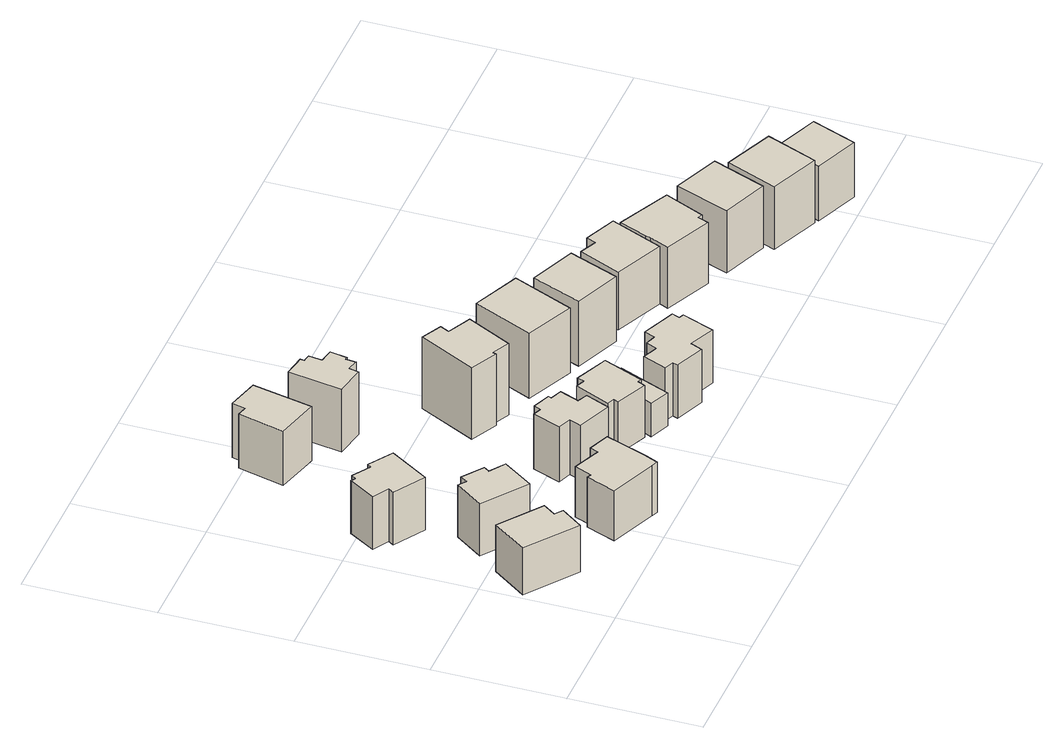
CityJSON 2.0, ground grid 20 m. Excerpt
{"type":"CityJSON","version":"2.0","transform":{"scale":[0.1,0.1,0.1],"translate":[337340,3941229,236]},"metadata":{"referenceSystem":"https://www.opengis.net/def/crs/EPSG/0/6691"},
"CityObjects":{
"building1":{"type":"Building","attributes":{"usage":"411","measuredHeight":8.6,"storeysAboveGround":2,"BuildingIDAttribute.prefecture":"14","BuildingIDAttribute.city":"14151","BuildingDetailAttribute.totalFloorArea":97.92,"BuildingDetailAttribute.buildingFootprintArea":48.96,"BuildingDetailAttribute.buildingStructureType":"601","BuildingDetailAttribute.buildingStructureOrgType":"1","BuildingDetailAttribute.orgUsage":"10","BuildingDetailAttribute.surveyYear":2015},"geometry":[{"type":"Solid","lod":"1","boundaries":[[[[0,1,2,3,4,5]],[[4,6,7,5]],[[3,8,6,4]],[[2,9,8,3]],[[1,10,9,2]],[[0,11,10,1]],[[5,7,11,0]],[[6,8,9,10,11,7]]]]}]},
"building2":{"type":"Building","attributes":{"usage":"411","measuredHeight":10.3,"storeysAboveGround":1,"BuildingIDAttribute.prefecture":"14","BuildingIDAttribute.city":"14151","BuildingDetailAttribute.totalFloorArea":45.94,"BuildingDetailAttribute.buildingFootprintArea":45.94,"BuildingDetailAttribute.buildingStructureType":"601","BuildingDetailAttribute.buildingStructureOrgType":"1","BuildingDetailAttribute.orgUsage":"10","BuildingDetailAttribute.surveyYear":2015},"geometry":[{"type":"Solid","lod":"1","boundaries":[[[[12,13,14,15,16,17,18,19]],[[18,20,21,19]],[[17,22,20,18]],[[16,23,22,17]],[[15,24,23,16]],[[14,25,24,15]],[[13,26,25,14]],[[12,27,26,13]],[[19,21,27,12]],[[20,22,23,24,25,26,27,21]]]]}]},
"building3":{"type":"Building","attributes":{"usage":"413","measuredHeight":10,"storeysAboveGround":2,"BuildingIDAttribute.prefecture":"14","BuildingIDAttribute.city":"14151","BuildingDetailAttribute.totalFloorArea":92.52,"BuildingDetailAttribute.buildingFootprintArea":46.26,"BuildingDetailAttribute.buildingStructureType":"601","BuildingDetailAttribute.buildingStructureOrgType":"1","BuildingDetailAttribute.orgUsage":"30","BuildingDetailAttribute.surveyYear":2015},"geometry":[{"type":"Solid","lod":"1","boundaries":[[[[28,29,30,31,32,33,34,35,36,37]],[[36,38,39,37]],[[35,40,38,36]],[[34,41,40,35]],[[33,42,41,34]],[[32,43,42,33]],[[31,44,43,32]],[[30,45,44,31]],[[29,46,45,30]],[[28,47,46,29]],[[37,39,47,28]],[[38,40,41,42,43,44,45,46,47,39]]]]}]},
"building4":{"type":"Building","attributes":{"usage":"411","measuredHeight":9.8,"storeysAboveGround":2,"BuildingIDAttribute.prefecture":"14","BuildingIDAttribute.city":"14151","BuildingDetailAttribute.totalFloorArea":119.47,"BuildingDetailAttribute.buildingFootprintArea":59.73,"BuildingDetailAttribute.buildingStructureType":"601","BuildingDetailAttribute.buildingStructureOrgType":"1","BuildingDetailAttribute.orgUsage":"10","BuildingDetailAttribute.surveyYear":2015},"geometry":[{"type":"Solid","lod":"1","boundaries":[[[[48,49,50,51,52,53,54,55,56,57,58]],[[57,59,60,58]],[[56,61,59,57]],[[55,62,61,56]],[[54,63,62,55]],[[53,64,63,54]],[[52,65,64,53]],[[51,66,65,52]],[[50,67,66,51]],[[49,68,67,50]],[[48,69,68,49]],[[58,60,69,48]],[[59,61,62,63,64,65,66,67,68,69,60]]]]}]},
"building5":{"type":"Building","attributes":{"usage":"411","measuredHeight":11.1,"storeysAboveGround":1,"BuildingIDAttribute.prefecture":"14","BuildingIDAttribute.city":"14151","BuildingDetailAttribute.totalFloorArea":51.45,"BuildingDetailAttribute.buildingFootprintArea":51.45,"BuildingDetailAttribute.buildingStructureType":"601","BuildingDetailAttribute.buildingStructureOrgType":"1","BuildingDetailAttribute.orgUsage":"10","BuildingDetailAttribute.surveyYear":2015,"BuildingLandSlideRiskAttribute.description":"1","BuildingLandSlideRiskAttribute.areaType":"1"},"geometry":[{"type":"Solid","lod":"1","boundaries":[[[[70,71,72,73,74,75]],[[74,76,77,75]],[[73,78,76,74]],[[72,79,78,73]],[[71,80,79,72]],[[70,81,80,71]],[[75,77,81,70]],[[76,78,79,80,81,77]]]]}]},
"building6":{"type":"Building","attributes":{"usage":"411","measuredHeight":9.7,"storeysAboveGround":2,"BuildingIDAttribute.prefecture":"14","BuildingIDAttribute.city":"14151","BuildingDetailAttribute.totalFloorArea":81.46,"BuildingDetailAttribute.buildingFootprintArea":40.73,"BuildingDetailAttribute.buildingStructureType":"601","BuildingDetailAttribute.buildingStructureOrgType":"1","BuildingDetailAttribute.orgUsage":"10","BuildingDetailAttribute.surveyYear":2015},"geometry":[{"type":"Solid","lod":"1","boundaries":[[[[82,83,84,85,86,87,88,89,90,91,92,93]],[[92,94,95,93]],[[91,96,94,92]],[[90,97,96,91]],[[89,98,97,90]],[[88,99,98,89]],[[87,100,99,88]],[[86,101,100,87]],[[85,102,101,86]],[[84,103,102,85]],[[83,104,103,84]],[[82,105,104,83]],[[93,95,105,82]],[[94,96,97,98,99,100,101,102,103,104,105,95]]]]}]},
"building7":{"type":"Building","attributes":{"usage":"411","measuredHeight":12.4,"storeysAboveGround":1,"BuildingIDAttribute.prefecture":"14","BuildingIDAttribute.city":"14151","BuildingDetailAttribute.totalFloorArea":43.38,"BuildingDetailAttribute.buildingFootprintArea":43.38,"BuildingDetailAttribute.buildingStructureType":"601","BuildingDetailAttribute.buildingStructureOrgType":"1","BuildingDetailAttribute.orgUsage":"10","BuildingDetailAttribute.surveyYear":2015,"BuildingLandSlideRiskAttribute.description":"1","BuildingLandSlideRiskAttribute.areaType":"1"},"geometry":[{"type":"Solid","lod":"1","boundaries":[[[[106,107,108,109,110,111,112,113,114,115,116,117]],[[116,118,119,117]],[[115,120,118,116]],[[114,121,120,115]],[[113,122,121,114]],[[112,123,122,113]],[[111,124,123,112]],[[110,125,124,111]],[[109,126,125,110]],[[108,127,126,109]],[[107,128,127,108]],[[106,129,128,107]],[[117,119,129,106]],[[118,120,121,122,123,124,125,126,127,128,129,119]]]]}]},
"building8":{"type":"Building","attributes":{"usage":"411","measuredHeight":9.4,"storeysAboveGround":2,"BuildingIDAttribute.prefecture":"14","BuildingIDAttribute.city":"14151","BuildingDetailAttribute.totalFloorArea":87.82,"BuildingDetailAttribute.buildingFootprintArea":43.91,"BuildingDetailAttribute.buildingStructureType":"601","BuildingDetailAttribute.buildingStructureOrgType":"1","BuildingDetailAttribute.orgUsage":"10","BuildingDetailAttribute.surveyYear":2015},"geometry":[{"type":"Solid","lod":"1","boundaries":[[[[130,131,132,133,134,135,136,137,138,139]],[[138,140,141,139]],[[137,142,140,138]],[[136,143,142,137]],[[135,144,143,136]],[[134,145,144,135]],[[133,146,145,134]],[[132,147,146,133]],[[131,148,147,132]],[[130,149,148,131]],[[139,141,149,130]],[[140,142,143,144,145,146,147,148,149,141]]]]}]},
"building9":{"type":"Building","attributes":{"usage":"411","measuredHeight":13.4,"storeysAboveGround":2,"BuildingIDAttribute.prefecture":"14","BuildingIDAttribute.city":"14151","BuildingDetailAttribute.totalFloorArea":112.29,"BuildingDetailAttribute.buildingFootprintArea":56.14,"BuildingDetailAttribute.buildingStructureType":"601","BuildingDetailAttribute.buildingStructureOrgType":"1","BuildingDetailAttribute.orgUsage":"10","BuildingDetailAttribute.surveyYear":2015,"BuildingLandSlideRiskAttribute.description":"1","BuildingLandSlideRiskAttribute.areaType":"1"},"geometry":[{"type":"Solid","lod":"1","boundaries":[[[[150,151,152,153,154,155,156,157]],[[156,158,159,157]],[[155,160,158,156]],[[154,161,160,155]],[[153,162,161,154]],[[152,163,162,153]],[[151,164,163,152]],[[150,165,164,151]],[[157,159,165,150]],[[158,160,161,162,163,164,165,159]]]]}]},
"building10":{"type":"Building","attributes":{"usage":"411","measuredHeight":8.5,"storeysAboveGround":2,"BuildingIDAttribute.prefecture":"14","BuildingIDAttribute.city":"14151","BuildingDetailAttribute.totalFloorArea":47.39,"BuildingDetailAttribute.buildingFootprintArea":23.7,"BuildingDetailAttribute.buildingStructureType":"601","BuildingDetailAttribute.buildingStructureOrgType":"1","BuildingDetailAttribute.orgUsage":"10","BuildingDetailAttribute.surveyYear":2015},"geometry":[{"type":"Solid","lod":"1","boundaries":[[[[166,167,168,169,170]],[[169,171,172,170]],[[168,173,171,169]],[[167,174,173,168]],[[166,175,174,167]],[[170,172,175,166]],[[171,173,174,175,172]]]]}]},
"building11":{"type":"Building","attributes":{"usage":"411","measuredHeight":9.7,"storeysAboveGround":2,"BuildingIDAttribute.prefecture":"14","BuildingIDAttribute.city":"14151","BuildingDetailAttribute.totalFloorArea":115.66,"BuildingDetailAttribute.buildingFootprintArea":57.83,"BuildingDetailAttribute.buildingStructureType":"601","BuildingDetailAttribute.buildingStructureOrgType":"1","BuildingDetailAttribute.orgUsage":"10","BuildingDetailAttribute.surveyYear":2015},"geometry":[{"type":"Solid","lod":"1","boundaries":[[[[176,177,178,179,180,181,182,183,184,185,186,187,188,189]],[[188,190,191,189]],[[187,192,190,188]],[[186,193,192,187]],[[185,194,193,186]],[[184,195,194,185]],[[183,196,195,184]],[[182,197,196,183]],[[181,198,197,182]],[[180,199,198,181]],[[179,200,199,180]],[[178,201,200,179]],[[177,202,201,178]],[[176,203,202,177]],[[189,191,203,176]],[[190,192,193,194,195,196,197,198,199,200,201,202,203,191]]]]}]},
"building12":{"type":"Building","attributes":{"usage":"411","measuredHeight":12.3,"storeysAboveGround":2,"BuildingIDAttribute.prefecture":"14","BuildingIDAttribute.city":"14151","BuildingDetailAttribute.totalFloorArea":119.01,"BuildingDetailAttribute.buildingFootprintArea":59.5,"BuildingDetailAttribute.buildingStructureType":"601","BuildingDetailAttribute.buildingStructureOrgType":"1","BuildingDetailAttribute.orgUsage":"10","BuildingDetailAttribute.surveyYear":2015},"geometry":[{"type":"Solid","lod":"1","boundaries":[[[[204,205,206,207]],[[206,208,209,207]],[[205,210,208,206]],[[204,211,210,205]],[[207,209,211,204]],[[208,210,211,209]]]]}]},
"building13":{"type":"Building","attributes":{"usage":"411","measuredHeight":12.9,"storeysAboveGround":2,"BuildingIDAttribute.prefecture":"14","BuildingIDAttribute.city":"14151","BuildingDetailAttribute.totalFloorArea":105.33,"BuildingDetailAttribute.buildingFootprintArea":52.67,"BuildingDetailAttribute.buildingStructureType":"601","BuildingDetailAttribute.buildingStructureOrgType":"1","BuildingDetailAttribute.orgUsage":"10","BuildingDetailAttribute.surveyYear":2015},"geometry":[{"type":"Solid","lod":"1","boundaries":[[[[212,213,214,215]],[[214,216,217,215]],[[213,218,216,214]],[[212,219,218,213]],[[215,217,219,212]],[[216,218,219,217]]]]}]},
"building14":{"type":"Building","attributes":{"usage":"411","measuredHeight":10.6,"storeysAboveGround":2,"BuildingIDAttribute.prefecture":"14","BuildingIDAttribute.city":"14151","BuildingDetailAttribute.totalFloorArea":111.93,"BuildingDetailAttribute.buildingFootprintArea":55.97,"BuildingDetailAttribute.buildingStructureType":"601","BuildingDetailAttribute.buildingStructureOrgType":"1","BuildingDetailAttribute.orgUsage":"10","BuildingDetailAttribute.surveyYear":2015},"geometry":[{"type":"Solid","lod":"1","boundaries":[[[[220,221,222,223,224,225]],[[224,226,227,225]],[[223,228,226,224]],[[222,229,228,223]],[[221,230,229,222]],[[220,231,230,221]],[[225,227,231,220]],[[226,228,229,230,231,227]]]]}]},
"building15":{"type":"Building","attributes":{"usage":"411","measuredHeight":11.2,"storeysAboveGround":2,"BuildingIDAttribute.prefecture":"14","BuildingIDAttribute.city":"14151","BuildingDetailAttribute.totalFloorArea":124.94,"BuildingDetailAttribute.buildingFootprintArea":62.47,"BuildingDetailAttribute.buildingStructureType":"601","BuildingDetailAttribute.buildingStructureOrgType":"1","BuildingDetailAttribute.orgUsage":"10","BuildingDetailAttribute.surveyYear":2015},"geometry":[{"type":"Solid","lod":"1","boundaries":[[[[232,233,234,235,236,237,238,239]],[[238,240,241,239]],[[237,242,240,238]],[[236,243,242,237]],[[235,244,243,236]],[[234,245,244,235]],[[233,246,245,234]],[[232,247,246,233]],[[239,241,247,232]],[[240,242,243,244,245,246,247,241]]]]}]},
"building16":{"type":"Building","attributes":{"usage":"411","measuredHeight":11.6,"storeysAboveGround":2,"BuildingIDAttribute.prefecture":"14","BuildingIDAttribute.city":"14151","BuildingDetailAttribute.totalFloorArea":114.04,"BuildingDetailAttribute.buildingFootprintArea":57.02,"BuildingDetailAttribute.buildingStructureType":"601","BuildingDetailAttribute.buildingStructureOrgType":"1","BuildingDetailAttribute.orgUsage":"10","BuildingDetailAttribute.surveyYear":2015},"geometry":[{"type":"Solid","lod":"1","boundaries":[[[[248,249,250,251]],[[250,252,253,251]],[[249,254,252,250]],[[248,255,254,249]],[[251,253,255,248]],[[252,254,255,253]]]]}]},
"building17":{"type":"Building","attributes":{"usage":"411","measuredHeight":11.7,"storeysAboveGround":1,"BuildingIDAttribute.prefecture":"14","BuildingIDAttribute.city":"14151","BuildingDetailAttribute.totalFloorArea":59.93,"BuildingDetailAttribute.buildingFootprintArea":59.93,"BuildingDetailAttribute.buildingStructureType":"601","BuildingDetailAttribute.buildingStructureOrgType":"1","BuildingDetailAttribute.orgUsage":"10","BuildingDetailAttribute.surveyYear":2015},"geometry":[{"type":"Solid","lod":"1","boundaries":[[[[256,257,258,259]],[[258,260,261,259]],[[257,262,260,258]],[[256,263,262,257]],[[259,261,263,256]],[[260,262,263,261]]]]}]},
"building18":{"type":"Building","attributes":{"usage":"411","measuredHeight":10.1,"storeysAboveGround":2,"BuildingIDAttribute.prefecture":"14","BuildingIDAttribute.city":"14151","BuildingDetailAttribute.totalFloorArea":90.55,"BuildingDetailAttribute.buildingFootprintArea":45.27,"BuildingDetailAttribute.buildingStructureType":"601","BuildingDetailAttribute.buildingStructureOrgType":"1","BuildingDetailAttribute.orgUsage":"10","BuildingDetailAttribute.surveyYear":2015},"geometry":[{"type":"Solid","lod":"1","boundaries":[[[[264,265,266,267]],[[266,268,269,267]],[[265,270,268,266]],[[264,271,270,265]],[[267,269,271,264]],[[268,270,271,269]]]]}]}
},
"vertices":[
[113,144,7],[99,125,7],[111,116,7],[86,82,7],[9,139,7],[48,192,7],[9,139,87],[48,192,87],[86,82,87],[111,116,87],[99,125,87],[113,144,87],
[95,265,16],[107,256,16],[114,267,16],[146,244,16],[140,235,16],[164,219,16],[131,172,16],[63,221,16],[131,172,105],[63,221,105],[164,219,105],[140,235,105],[146,244,105],[114,267,105],[107,256,105],[95,265,105],
[59,353,11],[34,368,11],[60,409,11],[67,405,11],[72,412,11],[100,394,11],[104,400,11],[141,376,11],[102,315,11],[54,345,11],[102,315,101],[54,345,101],[141,376,101],[104,400,101],[100,394,101],[72,412,101],[67,405,101],[60,409,101],[34,368,101],[59,353,101],
[183,106,11],[189,103,11],[200,130,11],[243,112,11],[248,125,11],[281,112,11],[276,97,11],[257,47,11],[248,27,11],[237,31,11],[165,60,11],[237,31,97],[165,60,97],[248,27,97],[257,47,97],[276,97,97],[281,112,97],[248,125,97],[243,112,97],[200,130,97],[189,103,97],[183,106,97],
[141,593,31],[146,614,31],[196,601,31],[176,508,31],[108,525,31],[126,597,31],[108,525,124],[126,597,124],[176,508,124],[196,601,124],[146,614,124],[141,593,124],
[279,209,27],[284,220,27],[312,209,27],[310,204,27],[328,197,27],[316,167,27],[332,160,27],[316,123,27],[263,144,27],[270,163,27],[249,171,27],[266,214,27],[249,171,121],[266,214,121],[270,163,121],[263,144,121],[316,123,121],[332,160,121],[316,167,121],[328,197,121],[310,204,121],[312,209,121],[284,220,121],[279,209,121],
[234,545,49],[233,539,49],[245,537,49],[242,516,49],[264,512,49],[259,485,49],[255,486,49],[253,470,49],[236,474,49],[233,459,49],[186,467,49],[200,551,49],[186,467,156],[200,551,156],[233,459,156],[236,474,156],[253,470,156],[255,486,156],[259,485,156],[264,512,156],[242,516,156],[245,537,156],[233,539,156],[234,545,156],
[363,175,31],[367,186,31],[419,164,31],[393,102,31],[387,104,31],[382,93,31],[333,114,31],[337,122,31],[325,127,31],[349,181,31],[325,127,120],[349,181,120],[337,122,120],[333,114,120],[382,93,120],[387,104,120],[393,102,120],[419,164,120],[367,186,120],[363,175,120],
[354,382,47],[347,368,47],[384,350,47],[348,280,47],[321,293,47],[319,288,47],[277,309,47],[322,398,47],[277,309,169],[322,398,169],[319,288,169],[321,293,169],[348,280,169],[384,350,169],[347,368,169],[354,382,169],
[419,164,32],[449,151,32],[416,71,32],[385,84,32],[393,102,32],[385,84,89],[393,102,89],[416,71,89],[449,151,89],[419,164,89],
[461,104,35],[469,121,35],[485,115,35],[492,132,35],[545,110,35],[540,98,35],[548,95,35],[528,45,35],[488,62,35],[480,44,35],[434,63,35],[437,71,35],[422,77,35],[437,114,35],[422,77,126],[437,114,126],[437,71,126],[434,63,126],[480,44,126],[488,62,126],[528,45,126],[548,95,126],[540,98,126],[545,110,126],[492,132,126],[485,115,126],[469,121,126],[461,104,126],
[427,356,54],[501,324,54],[460,230,54],[385,263,54],[460,230,165],[385,263,165],[501,324,165],[427,356,165],
[574,269,60],[543,192,60],[471,221,60],[502,298,60],[471,221,171],[502,298,171],[543,192,171],[574,269,171],
[624,251,61],[630,266,61],[680,245,61],[645,164,61],[568,198,61],[597,263,61],[568,198,159],[597,263,159],[645,164,159],[680,245,159],[630,266,159],[624,251,159],
[667,193,52],[683,236,52],[766,197,52],[738,135,52],[731,138,52],[724,121,52],[650,154,52],[664,184,52],[650,154,156],[664,184,156],[724,121,156],[731,138,156],[738,135,156],[766,197,156],[683,236,156],[667,193,156],
[859,160,53],[826,77,53],[754,105,53],[787,189,53],[754,105,159],[787,189,159],[826,77,159],[859,160,159],
[953,114,41],[921,35,41],[843,67,41],[876,146,41],[843,67,148],[876,146,148],[921,35,148],[953,114,148],
[1031,76,36],[1003,6,36],[934,34,36],[963,103,36],[934,34,129],[963,103,129],[1003,6,129],[1031,76,129]
]}
